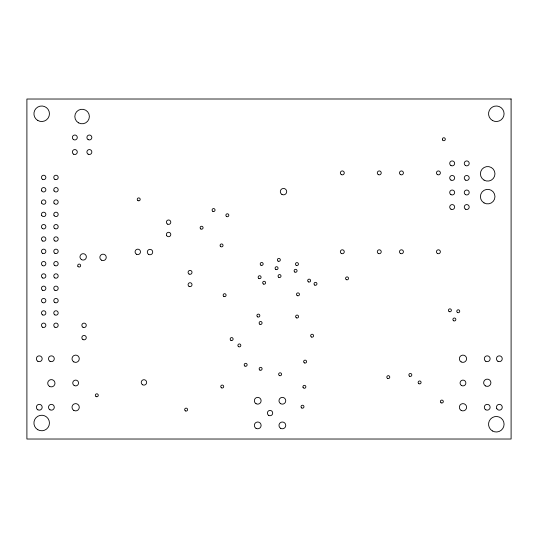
<?xml version="1.0" encoding="UTF-8"?>
<svg xmlns="http://www.w3.org/2000/svg" width="538" height="538" viewBox="0 0 538 538"><rect width="100%" height="100%" fill="white"/><g stroke="black" fill="none" stroke-linecap="round" stroke-linejoin="round"><path stroke-width="0.81" d="M511.1 98.979L26.9 99.026L26.9 439.021L511.1 439.021L511.1 98.979M303.102 387.555A1.48 1.48 0 0 0 305.665 387.555A1.48 1.48 0 0 0 304.387 385.336A1.48 1.48 0 0 0 303.102 387.555M49.94 409.774A2.912 2.912 0 0 0 54.304 407.253A2.912 2.912 0 0 0 49.94 404.731A2.912 2.912 0 0 0 49.94 409.774M42.556 240.963A2.219 2.219 0 0 0 45.878 239.04A2.219 2.219 0 0 0 42.556 237.124A2.219 2.219 0 0 0 42.556 240.963M485.767 409.774A2.912 2.912 0 0 0 490.138 407.253A2.912 2.912 0 0 0 485.767 404.731A2.912 2.912 0 0 0 485.767 409.774M485.767 361.267A2.912 2.912 0 0 0 490.138 358.745A2.912 2.912 0 0 0 485.767 356.223A2.912 2.912 0 0 0 485.767 361.267M54.876 228.643A2.219 2.219 0 0 0 58.198 226.72A2.219 2.219 0 0 0 54.876 224.803A2.219 2.219 0 0 0 54.876 228.643M497.899 361.267A2.912 2.912 0 0 0 502.263 358.745A2.912 2.912 0 0 0 497.899 356.223A2.912 2.912 0 0 0 497.899 361.267M220.284 246.148A1.48 1.48 0 0 0 222.846 246.148A1.48 1.48 0 0 0 221.569 243.929A1.48 1.48 0 0 0 220.284 246.148M257.621 316.882A1.48 1.48 0 0 0 259.841 315.598A1.48 1.48 0 0 0 257.621 314.32A1.48 1.48 0 0 0 257.621 316.882M37.815 361.267A2.912 2.912 0 0 0 42.179 358.745A2.912 2.912 0 0 0 37.815 356.223A2.912 2.912 0 0 0 37.815 361.267M74.197 385.517A2.912 2.912 0 0 0 78.561 383.002A2.912 2.912 0 0 0 74.197 380.48A2.912 2.912 0 0 0 74.197 385.517M221.481 387.824A1.48 1.48 0 0 0 223.7 386.54A1.48 1.48 0 0 0 221.481 385.262A1.48 1.48 0 0 0 221.481 387.824M278.112 261.165A1.48 1.48 0 0 0 280.332 259.881A1.48 1.48 0 0 0 278.112 258.596A1.48 1.48 0 0 0 278.112 261.165M378.288 253.459A1.97 1.97 0 0 0 381.24 251.75A1.97 1.97 0 0 0 378.288 250.049A1.97 1.97 0 0 0 378.288 253.459M341.321 174.608A1.97 1.97 0 0 0 344.28 172.9A1.97 1.97 0 0 0 341.321 171.192A1.97 1.97 0 0 0 341.321 174.608M418.873 383.715A1.48 1.48 0 0 0 421.093 382.431A1.48 1.48 0 0 0 418.873 381.153A1.48 1.48 0 0 0 418.873 383.715M442.559 139.967A1.48 1.48 0 0 0 445.121 139.967A1.48 1.48 0 0 0 443.843 137.748A1.48 1.48 0 0 0 442.559 139.967M185.388 410.891A1.48 1.48 0 0 0 187.607 409.613A1.48 1.48 0 0 0 185.388 408.329A1.48 1.48 0 0 0 185.388 410.891M387.555 378.409A1.48 1.48 0 0 0 389.774 377.131A1.48 1.48 0 0 0 387.555 375.847A1.48 1.48 0 0 0 387.555 378.409M278.798 277.332A1.48 1.48 0 0 0 281.018 276.055A1.48 1.48 0 0 0 278.798 274.77A1.48 1.48 0 0 0 278.798 277.332M42.556 327.205A2.219 2.219 0 0 0 45.878 325.288A2.219 2.219 0 0 0 42.556 323.365A2.219 2.219 0 0 0 42.556 327.205M259.881 370.097A1.48 1.48 0 0 0 262.1 368.819A1.48 1.48 0 0 0 259.881 367.535A1.48 1.48 0 0 0 259.881 370.097M378.288 174.608A1.97 1.97 0 0 0 381.24 172.9A1.97 1.97 0 0 0 378.288 171.192A1.97 1.97 0 0 0 378.288 174.608M453.635 320.762A1.48 1.48 0 0 0 455.854 319.478A1.48 1.48 0 0 0 453.635 318.2A1.48 1.48 0 0 0 453.635 320.762M461.153 410.407A3.638 3.638 0 0 0 466.607 407.253A3.638 3.638 0 0 0 461.153 404.105A3.638 3.638 0 0 0 461.153 410.407M301.751 407.986A1.48 1.48 0 0 0 303.97 406.708A1.48 1.48 0 0 0 301.751 405.423A1.48 1.48 0 0 0 301.751 407.986M42.556 253.284A2.219 2.219 0 0 0 45.878 251.36A2.219 2.219 0 0 0 42.556 249.444A2.219 2.219 0 0 0 42.556 253.284M346.311 279.652A1.48 1.48 0 0 0 348.53 278.375A1.48 1.48 0 0 0 346.311 277.09A1.48 1.48 0 0 0 346.311 279.652M275.839 269.457A1.48 1.48 0 0 0 278.059 268.173A1.48 1.48 0 0 0 275.839 266.895A1.48 1.48 0 0 0 275.839 269.457M311.374 336.99A1.48 1.48 0 0 0 313.593 335.705A1.48 1.48 0 0 0 311.374 334.428A1.48 1.48 0 0 0 311.374 336.99M78.461 122.825A7.276 7.276 0 0 0 89.375 116.524A7.276 7.276 0 0 0 78.461 110.223A7.276 7.276 0 0 0 78.461 122.825M484.052 180.122A7.276 7.276 0 0 0 494.967 173.821A7.276 7.276 0 0 0 484.052 167.52A7.276 7.276 0 0 0 484.052 180.122M484.052 202.92A7.276 7.276 0 0 0 494.967 196.619A7.276 7.276 0 0 0 484.052 190.317A7.276 7.276 0 0 0 484.052 202.92M49.94 361.267A2.912 2.912 0 0 0 54.304 358.745A2.912 2.912 0 0 0 49.94 356.223A2.912 2.912 0 0 0 49.94 361.267M54.876 240.963A2.219 2.219 0 0 0 58.198 239.04A2.219 2.219 0 0 0 54.876 237.124A2.219 2.219 0 0 0 54.876 240.963M37.815 409.774A2.912 2.912 0 0 0 42.179 407.253A2.912 2.912 0 0 0 37.815 404.731A2.912 2.912 0 0 0 37.815 409.774M297.232 295.638A1.48 1.48 0 0 0 299.451 294.353A1.48 1.48 0 0 0 297.232 293.075A1.48 1.48 0 0 0 297.232 295.638M37.801 120.478A7.761 7.761 0 0 0 49.449 113.76A7.761 7.761 0 0 0 37.801 107.042A7.761 7.761 0 0 0 37.801 120.478M492.431 120.478A7.761 7.761 0 0 0 504.079 113.76A7.761 7.761 0 0 0 492.431 107.042A7.761 7.761 0 0 0 492.431 120.478M226.606 216.538A1.48 1.48 0 0 0 228.825 215.261A1.48 1.48 0 0 0 226.606 213.976A1.48 1.48 0 0 0 226.606 216.538M263.405 284.03A1.48 1.48 0 0 0 265.624 282.753A1.48 1.48 0 0 0 263.405 281.468A1.48 1.48 0 0 0 263.405 284.03M212.833 211.32A1.48 1.48 0 0 0 215.052 210.042A1.48 1.48 0 0 0 212.833 208.757A1.48 1.48 0 0 0 212.833 211.32M223.875 296.451A1.48 1.48 0 0 0 226.094 295.167A1.48 1.48 0 0 0 223.875 293.889A1.48 1.48 0 0 0 223.875 296.451M279.363 375.551A1.48 1.48 0 0 0 281.582 374.266A1.48 1.48 0 0 0 279.363 372.989A1.48 1.48 0 0 0 279.363 375.551M37.801 429.727A7.761 7.761 0 0 0 49.449 423.009A7.761 7.761 0 0 0 37.801 416.284A7.761 7.761 0 0 0 37.801 429.727M492.431 430.958A7.761 7.761 0 0 0 504.079 424.24A7.761 7.761 0 0 0 492.431 417.522A7.761 7.761 0 0 0 492.431 430.958M230.903 340.339A1.48 1.48 0 0 0 233.122 339.061A1.48 1.48 0 0 0 230.903 337.777A1.48 1.48 0 0 0 230.903 340.339M496.83 408.705A2.912 2.912 0 0 0 501.873 408.705A2.912 2.912 0 0 0 499.351 404.341A2.912 2.912 0 0 0 496.83 408.705M461.517 385.517A2.912 2.912 0 0 0 465.881 383.002A2.912 2.912 0 0 0 461.517 380.48A2.912 2.912 0 0 0 461.517 385.517M296.344 317.83A1.48 1.48 0 0 0 298.563 316.546A1.48 1.48 0 0 0 296.344 315.268A1.48 1.48 0 0 0 296.344 317.83M244.924 366.089A1.48 1.48 0 0 0 247.144 364.811A1.48 1.48 0 0 0 244.924 363.527A1.48 1.48 0 0 0 244.924 366.089M238.616 346.687A1.48 1.48 0 0 0 240.836 345.409A1.48 1.48 0 0 0 238.616 344.125A1.48 1.48 0 0 0 238.616 346.687M260.943 265.227A1.48 1.48 0 0 0 263.163 263.943A1.48 1.48 0 0 0 260.943 262.665A1.48 1.48 0 0 0 260.943 265.227M296.216 265.355A1.48 1.48 0 0 0 298.435 264.071A1.48 1.48 0 0 0 296.216 262.793A1.48 1.48 0 0 0 296.216 265.355M200.862 229.006A1.48 1.48 0 0 0 203.082 227.729A1.48 1.48 0 0 0 200.862 226.444A1.48 1.48 0 0 0 200.862 229.006M294.851 272.073A1.48 1.48 0 0 0 297.07 270.796A1.48 1.48 0 0 0 294.851 269.511A1.48 1.48 0 0 0 294.851 272.073M314.757 285.106A1.48 1.48 0 0 0 316.969 283.822A1.48 1.48 0 0 0 314.757 282.544A1.48 1.48 0 0 0 314.757 285.106M449.163 311.596A1.48 1.48 0 0 0 451.382 310.318A1.48 1.48 0 0 0 449.163 309.034A1.48 1.48 0 0 0 449.163 311.596M457.515 312.538A1.48 1.48 0 0 0 459.734 311.26A1.48 1.48 0 0 0 457.515 309.975A1.48 1.48 0 0 0 457.515 312.538M96.067 396.567A1.48 1.48 0 0 0 98.286 395.289A1.48 1.48 0 0 0 96.067 394.004A1.48 1.48 0 0 0 96.067 396.567M441.099 402.827A1.48 1.48 0 0 0 443.319 401.55A1.48 1.48 0 0 0 441.099 400.265A1.48 1.48 0 0 0 441.099 402.827M308.402 281.892A1.48 1.48 0 0 0 310.621 280.607A1.48 1.48 0 0 0 308.402 279.33A1.48 1.48 0 0 0 308.402 281.892M409.6 376.217A1.48 1.48 0 0 0 411.819 374.932A1.48 1.48 0 0 0 409.6 373.654A1.48 1.48 0 0 0 409.6 376.217M304.367 362.888A1.48 1.48 0 0 0 306.586 361.61A1.48 1.48 0 0 0 304.367 360.325A1.48 1.48 0 0 0 304.367 362.888M259.854 324.253A1.48 1.48 0 0 0 262.073 322.968A1.48 1.48 0 0 0 259.854 321.684A1.48 1.48 0 0 0 259.854 324.253M258.872 278.489A1.48 1.48 0 0 0 261.091 277.204A1.48 1.48 0 0 0 258.872 275.927A1.48 1.48 0 0 0 258.872 278.489M137.984 200.647A1.48 1.48 0 0 0 140.203 199.369A1.48 1.48 0 0 0 137.984 198.085A1.48 1.48 0 0 0 137.984 200.647M77.896 266.297A1.48 1.48 0 0 0 80.465 266.297A1.48 1.48 0 0 0 79.18 264.077A1.48 1.48 0 0 0 77.896 266.297M148.656 254.407A2.71 2.71 0 0 0 152.718 252.06A2.71 2.71 0 0 0 148.656 249.706A2.71 2.71 0 0 0 148.656 254.407M136.43 254.212A2.71 2.71 0 0 0 140.499 251.865A2.71 2.71 0 0 0 136.43 249.518A2.71 2.71 0 0 0 136.43 254.212M142.59 384.764A2.71 2.71 0 0 0 146.659 382.417A2.71 2.71 0 0 0 142.59 380.07A2.71 2.71 0 0 0 142.59 384.764M54.876 327.205A2.219 2.219 0 0 0 58.198 325.288A2.219 2.219 0 0 0 54.876 323.365A2.219 2.219 0 0 0 54.876 327.205M54.876 314.885A2.219 2.219 0 0 0 58.198 312.968A2.219 2.219 0 0 0 54.876 311.045A2.219 2.219 0 0 0 54.876 314.885M42.556 314.885A2.219 2.219 0 0 0 45.878 312.968A2.219 2.219 0 0 0 42.556 311.045A2.219 2.219 0 0 0 42.556 314.885M54.876 302.564A2.219 2.219 0 0 0 58.198 300.648A2.219 2.219 0 0 0 54.876 298.724A2.219 2.219 0 0 0 54.876 302.564M42.556 302.564A2.219 2.219 0 0 0 45.878 300.648A2.219 2.219 0 0 0 42.556 298.724A2.219 2.219 0 0 0 42.556 302.564M54.876 290.244A2.219 2.219 0 0 0 58.198 288.328A2.219 2.219 0 0 0 54.876 286.404A2.219 2.219 0 0 0 54.876 290.244M42.556 290.244A2.219 2.219 0 0 0 45.878 288.328A2.219 2.219 0 0 0 42.556 286.404A2.219 2.219 0 0 0 42.556 290.244M54.876 277.924A2.219 2.219 0 0 0 58.198 276.007A2.219 2.219 0 0 0 54.876 274.084A2.219 2.219 0 0 0 54.876 277.924M42.556 277.924A2.219 2.219 0 0 0 45.878 276.007A2.219 2.219 0 0 0 42.556 274.084A2.219 2.219 0 0 0 42.556 277.924M54.876 265.604A2.219 2.219 0 0 0 58.198 263.681A2.219 2.219 0 0 0 54.876 261.764A2.219 2.219 0 0 0 54.876 265.604M42.556 265.604A2.219 2.219 0 0 0 45.878 263.681A2.219 2.219 0 0 0 42.556 261.764A2.219 2.219 0 0 0 42.556 265.604M54.876 253.284A2.219 2.219 0 0 0 58.198 251.36A2.219 2.219 0 0 0 54.876 249.444A2.219 2.219 0 0 0 54.876 253.284M42.556 228.643A2.219 2.219 0 0 0 45.878 226.72A2.219 2.219 0 0 0 42.556 224.803A2.219 2.219 0 0 0 42.556 228.643M54.062 215.509A2.219 2.219 0 0 0 57.902 215.509A2.219 2.219 0 0 0 55.986 212.187A2.219 2.219 0 0 0 54.062 215.509M41.742 215.509A2.219 2.219 0 0 0 45.582 215.509A2.219 2.219 0 0 0 43.665 212.187A2.219 2.219 0 0 0 41.742 215.509M54.062 203.189A2.219 2.219 0 0 0 57.902 203.189A2.219 2.219 0 0 0 55.986 199.867A2.219 2.219 0 0 0 54.062 203.189M41.742 203.189A2.219 2.219 0 0 0 45.582 203.189A2.219 2.219 0 0 0 43.665 199.867A2.219 2.219 0 0 0 41.742 203.189M54.062 190.869A2.219 2.219 0 0 0 57.902 190.869A2.219 2.219 0 0 0 55.986 187.54A2.219 2.219 0 0 0 54.062 190.869M41.742 190.869A2.219 2.219 0 0 0 45.582 190.869A2.219 2.219 0 0 0 43.665 187.54A2.219 2.219 0 0 0 41.742 190.869M54.876 179.362A2.219 2.219 0 0 0 58.198 177.439A2.219 2.219 0 0 0 54.876 175.523A2.219 2.219 0 0 0 54.876 179.362M42.556 179.362A2.219 2.219 0 0 0 45.878 177.439A2.219 2.219 0 0 0 42.556 175.523A2.219 2.219 0 0 0 42.556 179.362M400.46 174.608A1.97 1.97 0 0 0 403.413 172.9A1.97 1.97 0 0 0 400.46 171.192A1.97 1.97 0 0 0 400.46 174.608M437.421 174.608A1.97 1.97 0 0 0 440.38 172.9A1.97 1.97 0 0 0 437.421 171.192A1.97 1.97 0 0 0 437.421 174.608M341.321 253.459A1.97 1.97 0 0 0 344.28 251.75A1.97 1.97 0 0 0 341.321 250.049A1.97 1.97 0 0 0 341.321 253.459M400.46 253.459A1.97 1.97 0 0 0 403.413 251.75A1.97 1.97 0 0 0 400.46 250.049A1.97 1.97 0 0 0 400.46 253.459M437.421 253.459A1.97 1.97 0 0 0 440.38 251.75A1.97 1.97 0 0 0 437.421 250.049A1.97 1.97 0 0 0 437.421 253.459M167.479 224.104A2.219 2.219 0 0 0 170.802 222.181A2.219 2.219 0 0 0 167.479 220.264A2.219 2.219 0 0 0 167.479 224.104M166.666 235.61A2.219 2.219 0 0 0 170.506 235.61A2.219 2.219 0 0 0 168.589 232.288A2.219 2.219 0 0 0 166.666 235.61M82.953 339.565A2.219 2.219 0 0 0 86.275 337.649A2.219 2.219 0 0 0 82.953 335.725A2.219 2.219 0 0 0 82.953 339.565M82.953 327.245A2.219 2.219 0 0 0 86.275 325.329A2.219 2.219 0 0 0 82.953 323.405A2.219 2.219 0 0 0 82.953 327.245M189.06 274.064A1.97 1.97 0 0 0 192.019 272.356A1.97 1.97 0 0 0 189.06 270.654A1.97 1.97 0 0 0 189.06 274.064M189.06 286.384A1.97 1.97 0 0 0 192.019 284.676A1.97 1.97 0 0 0 189.06 282.975A1.97 1.97 0 0 0 189.06 286.384M281.899 194.413A3.201 3.201 0 0 0 286.7 191.642A3.201 3.201 0 0 0 281.899 188.872A3.201 3.201 0 0 0 281.899 194.413M81.568 259.659A3.201 3.201 0 0 0 86.369 256.882A3.201 3.201 0 0 0 81.568 254.111A3.201 3.201 0 0 0 81.568 259.659M101.453 260.143A3.201 3.201 0 0 0 106.255 257.366A3.201 3.201 0 0 0 101.453 254.595A3.201 3.201 0 0 0 101.453 260.143M49.53 386.392A3.638 3.638 0 0 0 54.984 383.244A3.638 3.638 0 0 0 49.53 380.09A3.638 3.638 0 0 0 49.53 386.392M73.827 361.899A3.638 3.638 0 0 0 79.288 358.745A3.638 3.638 0 0 0 73.827 355.598A3.638 3.638 0 0 0 73.827 361.899M73.827 410.407A3.638 3.638 0 0 0 79.288 407.253A3.638 3.638 0 0 0 73.827 404.105A3.638 3.638 0 0 0 73.827 410.407M485.458 385.907A3.638 3.638 0 0 0 490.912 382.76A3.638 3.638 0 0 0 485.458 379.606A3.638 3.638 0 0 0 485.458 385.907M461.153 361.899A3.638 3.638 0 0 0 466.607 358.745A3.638 3.638 0 0 0 461.153 355.598A3.638 3.638 0 0 0 461.153 361.899M73.585 139.624A2.475 2.475 0 0 0 77.297 137.479A2.475 2.475 0 0 0 73.585 135.341A2.475 2.475 0 0 0 73.585 139.624M88.138 139.624A2.475 2.475 0 0 0 91.85 137.479A2.475 2.475 0 0 0 88.138 135.341A2.475 2.475 0 0 0 88.138 139.624M73.585 154.177A2.475 2.475 0 0 0 77.297 152.032A2.475 2.475 0 0 0 73.585 149.887A2.475 2.475 0 0 0 73.585 154.177M88.138 154.177A2.475 2.475 0 0 0 91.85 152.032A2.475 2.475 0 0 0 88.138 149.887A2.475 2.475 0 0 0 88.138 154.177M465.498 165.536A2.475 2.475 0 0 0 469.21 163.391A2.475 2.475 0 0 0 465.498 161.252A2.475 2.475 0 0 0 465.498 165.536M465.498 180.089A2.475 2.475 0 0 0 469.21 177.944A2.475 2.475 0 0 0 465.498 175.798A2.475 2.475 0 0 0 465.498 180.089M465.498 194.635A2.475 2.475 0 0 0 469.21 192.496A2.475 2.475 0 0 0 465.498 190.351A2.475 2.475 0 0 0 465.498 194.635M465.498 209.188A2.475 2.475 0 0 0 469.21 207.049A2.475 2.475 0 0 0 465.498 204.904A2.475 2.475 0 0 0 465.498 209.188M450.945 165.536A2.475 2.475 0 0 0 454.657 163.391A2.475 2.475 0 0 0 450.945 161.252A2.475 2.475 0 0 0 450.945 165.536M450.945 180.089A2.475 2.475 0 0 0 454.657 177.944A2.475 2.475 0 0 0 450.945 175.798A2.475 2.475 0 0 0 450.945 180.089M450.945 194.635A2.475 2.475 0 0 0 454.657 192.496A2.475 2.475 0 0 0 450.945 190.351A2.475 2.475 0 0 0 450.945 194.635M450.945 209.188A2.475 2.475 0 0 0 454.657 207.049A2.475 2.475 0 0 0 450.945 204.904A2.475 2.475 0 0 0 450.945 209.188M268.711 415.383A2.67 2.67 0 0 0 272.712 413.076A2.67 2.67 0 0 0 268.711 410.763A2.67 2.67 0 0 0 268.711 415.383M280.668 403.695A3.396 3.396 0 0 0 285.759 400.756A3.396 3.396 0 0 0 280.668 397.811A3.396 3.396 0 0 0 280.668 403.695M280.668 428.335A3.396 3.396 0 0 0 285.759 425.397A3.396 3.396 0 0 0 280.668 422.451A3.396 3.396 0 0 0 280.668 428.335M256.027 428.335A3.396 3.396 0 0 0 261.118 425.397A3.396 3.396 0 0 0 256.027 422.451A3.396 3.396 0 0 0 256.027 428.335M256.027 403.695A3.396 3.396 0 0 0 261.118 400.756A3.396 3.396 0 0 0 256.027 397.811A3.396 3.396 0 0 0 256.027 403.695"/></g></svg>
